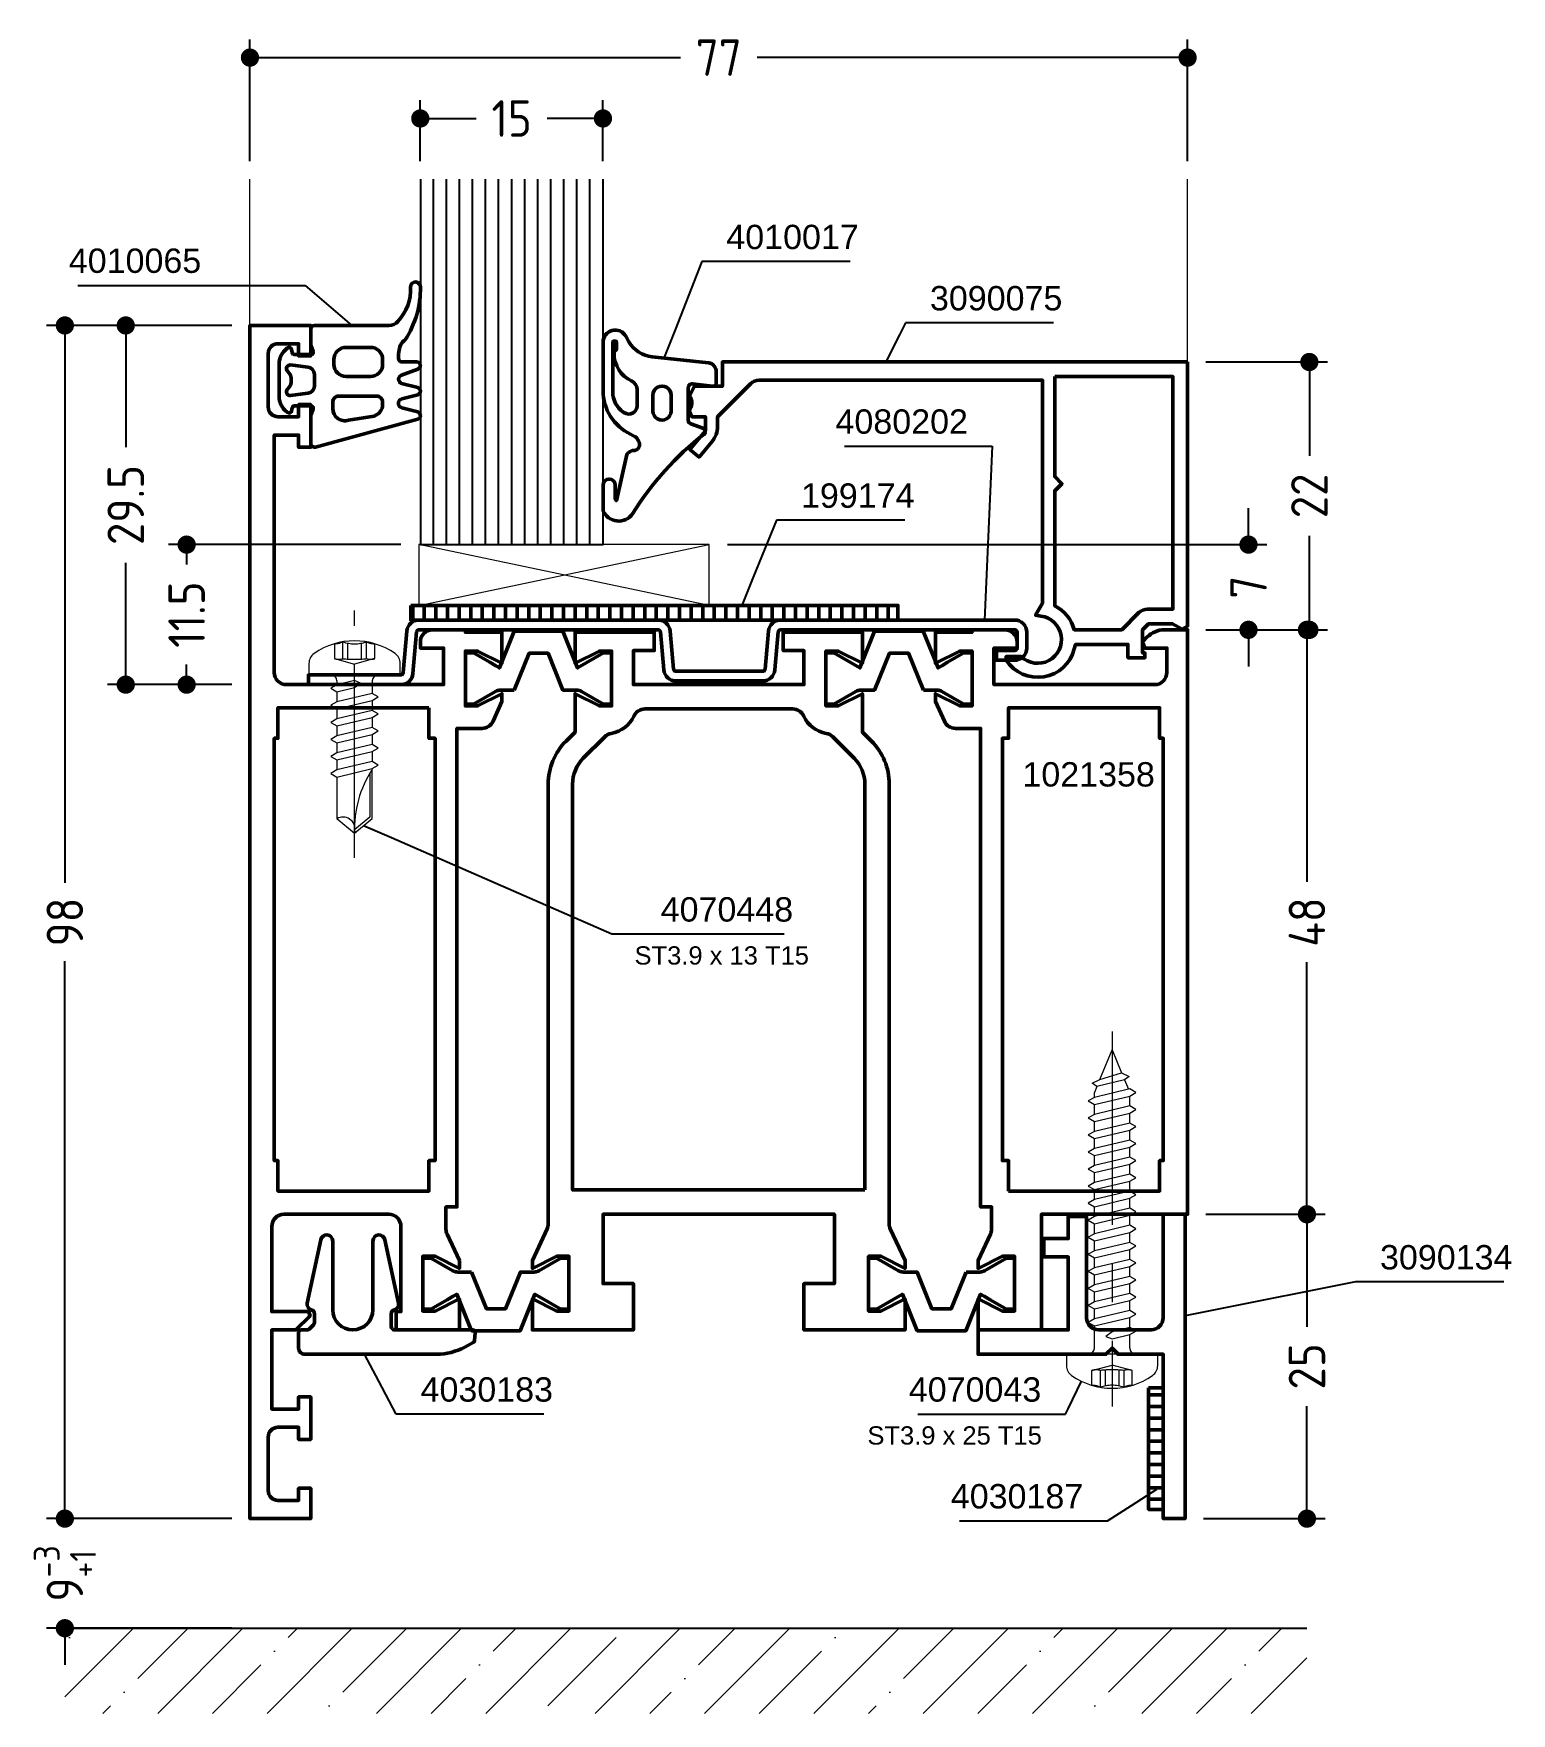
# Model space of a CAD drawing. Header units: millimetres. Extents: x 51 to 172, y 78 to 216.
import ezdxf
from ezdxf.enums import TextEntityAlignment as Align

# ---------------------------------------------------------------- set-up
doc = ezdxf.new("R2010")
doc.units = ezdxf.units.MM
doc.linetypes.add('CENTER', pattern=[50.8, 31.75, -6.35, 6.35, -6.35])
doc.linetypes.add('HIDDEN', pattern=[9.525, 6.35, -3.175])
for name, color, linetype, lineweight in [('AM_5', 3, 'Continuous', 25), ('AM_C', 50, 'Continuous', 50), ('AM_S', 80, 'Continuous', 50), ('Cent3', 70, 'CENTER', 18), ('CHide4', 10, 'HIDDEN', 13), ('Cont2', 2, 'Continuous', 25), ('Cont3', 70, 'Continuous', 18), ('Cont4', 10, 'Continuous', 13)]:
    doc.layers.add(name, color=color, linetype=linetype, lineweight=lineweight)
doc.styles.add('HBS_DIMTEXTSTYLE', font='isocp.shx')
doc.styles.add('SWISSL', font='swissl.ttf')
doc.dimstyles.new('Konstruktionsschnitt 1-1$0', dxfattribs={"dimscale": 0, "dimtxt": 3, "dimasz": 1.5, "dimexe": 1.5, "dimexo": 1.5, "dimgap": 1.5, "dimtad": 0, "dimdsep": 46, "dimtxsty": 'HBS_DIMTEXTSTYLE', "dimblk": 'PUNKT', "dimcen": 0, "dimclrd": 3, "dimclre": 3, "dimclrt": 2, "dimadec": 1, "dimazin": 2, "dimtfac": 0.7, "dimtofl": 0, "dimtmove": 0, "dimatfit": 3, "dimfxl": 0, "dimtolj": 1, "dimtzin": 0, "dimarcsym": 0})

# ---------------------------------------------------------------- blocks, each defined once
blk = doc.blocks.new('ws4070448')
at = {"layer": 'Cent3', "ltscale": 0.5}
blk.add_lwpolyline([(0, -15.02), (0, 5.29)], dxfattribs=at)
at = {"layer": 'CHide4', "ltscale": 0.3}
for p, q in [((-0.97, 1.33), (-0.97, 2.72)), ((-0.56, 1.33), (-0.56, 2.61)), ((0.56, 1.33), (0.56, 2.61)), ((0.97, 1.33), (0.97, 2.72))]:
    blk.add_line(p, q, dxfattribs=at)
for points in [[(-1.65, 2.56), (-1.65, 1.33)], [(1.65, 2.56), (1.65, 1.33)], [(-1.65, 1.33), (0, 0.89)], [(1.65, 1.33), (0, 0.89)]]:
    blk.add_lwpolyline(points, dxfattribs=at)
for centre, radius, start, end in [((-1.59, 3.84), 1.28, 267.2848, 298.8872), ((0, 5.49), 2.94, 250.6988, 289.3012), ((1.59, 3.84), 1.28, 241.1128, 272.7152), ((-1.31, 2.49), 1.21, 253.6643, 286.3357), ((0, 11.41), 10.13, 264.4948, 275.5052), ((1.31, 2.49), 1.21, 253.6643, 286.3357)]:
    blk.add_arc(centre, radius, start, end, dxfattribs=at)
at = {"layer": 'Cont4'}
blk.add_lwpolyline([(3.32, 1.75, 0.314856), (-3.32, 1.75, 0.244912), (-3.75, 0.93), (-3.75, 0), (3.75, 0), (3.75, 0.93, 0.244912), (3.32, 1.75, 0.138291)], format="xyb", dxfattribs=at)
for points in [[(-1.95, -1.1), (-1.45, -1.39), (0, -1.04), (0.5, -0.67), (0, -0.47), (-1.45, -0.81)], [(-1.95, -2.5), (-1.45, -2.79), (1.45, -2.1), (1.95, -1.81), (1.45, -1.52), (-1.45, -2.21)], [(-1.95, -3.9), (-1.45, -4.19), (1.45, -3.5), (1.95, -3.21), (1.45, -2.92), (-1.45, -3.61)], [(-1.95, -5.3), (-1.45, -5.59), (1.45, -4.9), (1.95, -4.61), (1.45, -4.32), (-1.45, -5.01)], [(-1.95, -6.7), (-1.45, -6.99), (1.45, -6.3), (1.95, -6.01), (1.45, -5.72), (-1.45, -6.41)], [(-1.45, -8.39), (1.45, -7.7), (1.95, -7.41), (1.45, -7.12), (-1.45, -7.81), (-1.95, -8.1)]]:
    blk.add_lwpolyline(points, close=True, dxfattribs=at)
for points in [[(-1.45, -0.5), (-1.45, -0.81)], [(1.45, -0.5), (1.45, -1.52)], [(-1.45, -1.39), (-1.45, -2.21)], [(-1.45, -1.39), (-1.45, -2.21)], [(1.45, -2.1), (1.45, -2.92)], [(-1.45, -2.79), (-1.45, -3.61)], [(1.45, -3.5), (1.45, -4.32)], [(-1.45, -4.19), (-1.45, -5.01)], [(1.45, -4.9), (1.45, -5.72)], [(-1.45, -5.59), (-1.45, -6.41)], [(1.45, -6.3), (1.45, -7.12)], [(-1.45, -6.99), (-1.45, -7.81)], [(-1.45, -8.38), (-1.45, -11.81), (0, -13), (1.45, -11.79), (1.45, -7.7)], [(1.24, -8.17), (1.24, -11.7), (0.03, -12.71)]]:
    blk.add_lwpolyline(points, dxfattribs=at)
for centre, radius, start, end in [((-1.95, -0.5), 0.5, 0, 90), ((1.95, -0.5), 0.5, 90, 180), ((8.74, -12.6), 8.74, 146.5114, 182.6031), ((-0.95, -12.64), 0.965, 350.682, 121.1143)]:
    blk.add_arc(centre, radius, start, end, dxfattribs=at)
blk = doc.blocks.new('PUNKT')
at = {"color": 0, "linetype": 'Continuous'}
blk.add_line((-0.5, 0), (-1, 0), dxfattribs=at)
at = {"color": 0, "linetype": 'Continuous', "const_width": 0.5}
blk.add_lwpolyline([(-0.25, 0, 1), (0.25, 0, 1)], format="xyb", close=True, dxfattribs=at)
blk = doc.blocks.new('*D5')
at = {"layer": 'AM_5', "color": 3, "lineweight": -2, "transparency": 16777216}
for p, q in [((67.05, 191.66), (51.85, 191.66)), ((53.35, 190.16), (53.35, 145.88)), ((53.35, 95.16), (53.35, 139.45)), ((67.05, 93.66), (51.85, 93.66))]:
    blk.add_line(p, q, dxfattribs=at)
at = {"layer": 'AM_5', "color": 3, "lineweight": -2, "transparency": 16777216, "xscale": 1.5, "yscale": 1.5, "zscale": 1.5}
for p, rotation in [((53.35, 191.66), 90), ((53.35, 93.66), 270)]:
    blk.add_blockref('PUNKT', p, dxfattribs=dict(at, rotation=rotation))
at = {"layer": 'AM_5', "color": 2, "transparency": 16777216, "insert": (53.35, 142.66), "char_height": 3, "attachment_point": 5, "rotation": 90, "style": 'HBS_DIMTEXTSTYLE'}
blk.add_mtext('\\A1;98', dxfattribs=at)
blk = doc.blocks.new('*D6')
at = {"layer": 'AM_5', "color": 3, "lineweight": -2, "transparency": 16777216}
for p, q in [((147.05, 166.66), (156.85, 166.66)), ((155.35, 165.16), (155.35, 145.96)), ((155.35, 120.16), (155.35, 139.36)), ((147.05, 118.66), (156.85, 118.66))]:
    blk.add_line(p, q, dxfattribs=at)
at = {"layer": 'AM_5', "color": 3, "lineweight": -2, "transparency": 16777216, "xscale": 1.5, "yscale": 1.5, "zscale": 1.5}
for p, rotation in [((155.35, 166.66), 90), ((155.35, 118.66), 270)]:
    blk.add_blockref('PUNKT', p, dxfattribs=dict(at, rotation=rotation))
at = {"layer": 'AM_5', "color": 2, "transparency": 16777216, "insert": (155.35, 142.66), "char_height": 3, "attachment_point": 5, "rotation": 90, "style": 'HBS_DIMTEXTSTYLE'}
blk.add_mtext('\\A1;48', dxfattribs=at)
blk = doc.blocks.new('*D7')
at = {"layer": 'AM_5', "color": 3, "lineweight": -2, "transparency": 16777216}
for p, q in [((150.55, 175.16), (150.55, 176.66)), ((107.76, 173.66), (152.05, 173.66)), ((147.05, 166.66), (152.05, 166.66)), ((150.55, 165.16), (150.55, 163.66))]:
    blk.add_line(p, q, dxfattribs=at)
at = {"layer": 'AM_5', "color": 3, "lineweight": -2, "transparency": 16777216, "xscale": 1.5, "yscale": 1.5, "zscale": 1.5}
for p, rotation in [((150.55, 173.66), 270), ((150.55, 166.66), 90)]:
    blk.add_blockref('PUNKT', p, dxfattribs=dict(at, rotation=rotation))
at = {"layer": 'AM_5', "color": 2, "transparency": 16777216, "insert": (150.55, 170.16), "char_height": 3, "attachment_point": 5, "rotation": 90, "style": 'HBS_DIMTEXTSTYLE'}
blk.add_mtext('\\A1;7', dxfattribs=at)
blk = doc.blocks.new('*D8')
at = {"layer": 'AM_5', "color": 3, "lineweight": -2, "transparency": 16777216}
for p, q in [((147.05, 188.66), (157.05, 188.66)), ((155.55, 187.16), (155.55, 180.94)), ((155.55, 168.16), (155.55, 174.38)), ((147.05, 166.66), (157.05, 166.66))]:
    blk.add_line(p, q, dxfattribs=at)
at = {"layer": 'AM_5', "color": 3, "lineweight": -2, "transparency": 16777216, "xscale": 1.5, "yscale": 1.5, "zscale": 1.5}
for p, rotation in [((155.55, 188.66), 90), ((155.55, 166.66), 270)]:
    blk.add_blockref('PUNKT', p, dxfattribs=dict(at, rotation=rotation))
at = {"layer": 'AM_5', "color": 2, "transparency": 16777216, "insert": (155.55, 177.66), "char_height": 3, "attachment_point": 5, "rotation": 90, "style": 'HBS_DIMTEXTSTYLE'}
blk.add_mtext('\\A1;22', dxfattribs=at)
blk = doc.blocks.new('*D9')
at = {"layer": 'AM_5', "color": 3, "lineweight": -2, "transparency": 16777216}
for p, q in [((80.93, 173.66), (61.85, 173.66)), ((63.35, 172.16), (63.35, 172.03)), ((63.35, 163.66), (63.35, 163.8)), ((67.05, 162.16), (61.85, 162.16))]:
    blk.add_line(p, q, dxfattribs=at)
at = {"layer": 'AM_5', "color": 3, "lineweight": -2, "transparency": 16777216, "xscale": 1.5, "yscale": 1.5, "zscale": 1.5}
for p, rotation in [((63.35, 173.66), 90), ((63.35, 162.16), 270)]:
    blk.add_blockref('PUNKT', p, dxfattribs=dict(at, rotation=rotation))
at = {"layer": 'AM_5', "color": 2, "transparency": 16777216, "insert": (63.35, 167.91), "char_height": 3, "attachment_point": 5, "rotation": 90, "style": 'HBS_DIMTEXTSTYLE'}
blk.add_mtext('\\A1;11.5', dxfattribs=at)
blk = doc.blocks.new('*D10')
at = {"layer": 'AM_5', "color": 3, "lineweight": -2, "transparency": 16777216}
for p, q in [((67.05, 191.66), (56.85, 191.66)), ((58.35, 190.16), (58.35, 181.67)), ((58.35, 163.66), (58.35, 172.16)), ((67.05, 162.16), (56.85, 162.16))]:
    blk.add_line(p, q, dxfattribs=at)
at = {"layer": 'AM_5', "color": 3, "lineweight": -2, "transparency": 16777216, "xscale": 1.5, "yscale": 1.5, "zscale": 1.5}
for p, rotation in [((58.35, 191.66), 90), ((58.35, 162.16), 270)]:
    blk.add_blockref('PUNKT', p, dxfattribs=dict(at, rotation=rotation))
at = {"layer": 'AM_5', "color": 2, "transparency": 16777216, "insert": (58.35, 176.91), "char_height": 3, "attachment_point": 5, "rotation": 90, "style": 'HBS_DIMTEXTSTYLE'}
blk.add_mtext('\\A1;29.5', dxfattribs=at)
blk = doc.blocks.new('*D11')
at = {"layer": 'AM_5', "color": 3, "lineweight": -2, "transparency": 16777216}
for p, q in [((82.54, 205.16), (82.54, 210.16)), ((97.54, 205.16), (97.54, 210.16)), ((84.04, 208.66), (87.13, 208.66)), ((96.04, 208.66), (92.96, 208.66))]:
    blk.add_line(p, q, dxfattribs=at)
at = {"layer": 'AM_5', "color": 3, "lineweight": -2, "transparency": 16777216, "xscale": 1.5, "yscale": 1.5, "zscale": 1.5, "rotation": 180}
blk.add_blockref('PUNKT', (82.54, 208.66), dxfattribs=at)
at = {"layer": 'AM_5', "color": 3, "lineweight": -2, "transparency": 16777216, "xscale": 1.5, "yscale": 1.5, "zscale": 1.5}
blk.add_blockref('PUNKT', (97.54, 208.66), dxfattribs=at)
at = {"layer": 'AM_5', "color": 2, "transparency": 16777216, "insert": (90.04, 208.66), "char_height": 3, "attachment_point": 5, "style": 'HBS_DIMTEXTSTYLE'}
blk.add_mtext('\\A1;15', dxfattribs=at)
blk = doc.blocks.new('*D12')
at = {"layer": 'AM_5', "color": 3, "lineweight": -2, "transparency": 16777216}
for p, q in [((68.55, 205.16), (68.55, 215.16)), ((145.55, 205.16), (145.55, 215.16)), ((70.05, 213.66), (103.9, 213.66)), ((144.05, 213.66), (110.2, 213.66))]:
    blk.add_line(p, q, dxfattribs=at)
at = {"layer": 'AM_5', "color": 3, "lineweight": -2, "transparency": 16777216, "xscale": 1.5, "yscale": 1.5, "zscale": 1.5, "rotation": 180}
blk.add_blockref('PUNKT', (68.55, 213.66), dxfattribs=at)
at = {"layer": 'AM_5', "color": 3, "lineweight": -2, "transparency": 16777216, "xscale": 1.5, "yscale": 1.5, "zscale": 1.5}
blk.add_blockref('PUNKT', (145.55, 213.66), dxfattribs=at)
at = {"layer": 'AM_5', "color": 2, "transparency": 16777216, "insert": (107.05, 213.66), "char_height": 3, "attachment_point": 5, "style": 'HBS_DIMTEXTSTYLE'}
blk.add_mtext('\\A1;77', dxfattribs=at)
blk = doc.blocks.new('*S28')
at = {"layer": 'AM_5', "color": 3}
for p, q in [((122.39, 191.87), (121.9, 190.89)), ((134.53, 191.87), (122.39, 191.87))]:
    blk.add_line(p, q, dxfattribs=at)
at = {"layer": 'AM_5', "color": 3, "linetype": 'Continuous'}
blk.add_line((121.9, 190.89), (120.77, 188.66), dxfattribs=at)
at = {"layer": 'AM_5', "color": 2, "insert": (124.39, 192.87), "char_height": 2, "attachment_point": 7, "style": 'SWISSL'}
blk.add_mtext('3090075', dxfattribs=at)
blk = doc.blocks.new('*S29')
at = {"layer": 'AM_5', "color": 3}
for p, q in [((105.67, 196.9), (103.47, 191.31)), ((117.83, 196.9), (105.67, 196.9))]:
    blk.add_line(p, q, dxfattribs=at)
at = {"layer": 'AM_5', "color": 3, "linetype": 'Continuous'}
blk.add_line((103.47, 191.31), (102.55, 188.98), dxfattribs=at)
at = {"layer": 'AM_5', "color": 2, "insert": (107.67, 197.9), "char_height": 2, "attachment_point": 7, "style": 'SWISSL'}
blk.add_mtext('4010017', dxfattribs=at)
blk = doc.blocks.new('*S30')
at = {"layer": 'AM_5', "color": 3}
for p, q in [((54.42, 194.95), (68.55, 194.95)), ((68.55, 194.95), (73.09, 194.95)), ((73.09, 194.95), (75.01, 193.3))]:
    blk.add_line(p, q, dxfattribs=at)
at = {"layer": 'AM_5', "color": 3, "linetype": 'Continuous'}
blk.add_line((75.01, 193.3), (76.91, 191.66), dxfattribs=at)
at = {"layer": 'AM_5', "color": 2, "insert": (64.55, 195.95), "char_height": 2, "attachment_point": 9, "style": 'SWISSL'}
blk.add_mtext('4010065', dxfattribs=at)
blk = doc.blocks.new('*S31')
at = {"layer": 'AM_5', "color": 3}
for p, q in [((117.37, 181.74), (129.51, 181.74)), ((129.51, 181.74), (128.99, 169.96))]:
    blk.add_line(p, q, dxfattribs=at)
at = {"layer": 'AM_5', "color": 3, "linetype": 'Continuous'}
blk.add_line((128.99, 169.96), (128.88, 167.46), dxfattribs=at)
at = {"layer": 'AM_5', "color": 2, "insert": (127.51, 182.74), "char_height": 2, "attachment_point": 9, "style": 'SWISSL'}
blk.add_mtext('4080202', dxfattribs=at)
blk = doc.blocks.new('ws4070043')
at = {"layer": 'Cent3', "ltscale": 0.5}
blk.add_line((0, -26.5), (0, 4.3), dxfattribs=at)
at = {"layer": 'CHide4', "ltscale": 0.3}
for p, q in [((-0.97, 1.33), (-0.97, 2.72)), ((-0.56, 1.33), (-0.56, 2.61)), ((0.56, 1.33), (0.56, 2.61)), ((0.97, 1.33), (0.97, 2.72))]:
    blk.add_line(p, q, dxfattribs=at)
for points in [[(-1.65, 2.56), (-1.65, 1.33)], [(1.65, 2.56), (1.65, 1.33)], [(-1.65, 1.33), (0, 0.89)], [(1.65, 1.33), (0, 0.89)]]:
    blk.add_lwpolyline(points, dxfattribs=at)
for centre, radius, start, end in [((-1.59, 3.84), 1.28, 267.2848, 298.8872), ((0, 5.49), 2.94, 250.6988, 289.3012), ((1.59, 3.84), 1.28, 241.1128, 272.7152), ((-1.31, 2.49), 1.21, 253.6643, 286.3357), ((0, 11.41), 10.13, 264.4948, 275.5052), ((1.31, 2.49), 1.21, 253.6643, 286.3357)]:
    blk.add_arc(centre, radius, start, end, dxfattribs=at)
at = {"layer": 'Cont4'}
blk.add_lwpolyline([(3.32, 1.75, 0.314856), (-3.32, 1.75, 0.244912), (-3.75, 0.93), (-3.75, 0), (3.75, 0), (3.75, 0.93, 0.244912), (3.32, 1.75, 0.138291)], format="xyb", dxfattribs=at)
for points in [[(-1.95, -1.9), (-1.45, -2.19), (0, -1.84), (0.5, -1.47), (0, -1.27), (-1.45, -1.61)], [(-1.95, -3.3), (-1.45, -3.59), (1.45, -2.9), (1.95, -2.61), (1.45, -2.32), (-1.45, -3.01)], [(-1.95, -4.7), (-1.45, -4.99), (1.45, -4.3), (1.95, -4.01), (1.45, -3.72), (-1.45, -4.41)], [(-1.95, -6.1), (-1.45, -6.39), (1.45, -5.7), (1.95, -5.41), (1.45, -5.12), (-1.45, -5.81)], [(-1.95, -7.5), (-1.45, -7.79), (1.45, -7.1), (1.95, -6.81), (1.45, -6.52), (-1.45, -7.21)], [(-1.95, -8.9), (-1.45, -9.19), (1.45, -8.5), (1.95, -8.21), (1.45, -7.92), (-1.45, -8.61)], [(-1.95, -10.3), (-1.45, -10.59), (1.45, -9.9), (1.95, -9.61), (1.45, -9.32), (-1.45, -10.01)], [(-1.95, -11.7), (-1.45, -11.99), (1.45, -11.3), (1.95, -11.01), (1.45, -10.72), (-1.45, -11.41)], [(-1.95, -13.1), (-1.45, -13.39), (1.45, -12.7), (1.95, -12.41), (1.45, -12.12), (-1.45, -12.81)], [(-1.95, -14.5), (-1.45, -14.79), (1.45, -14.1), (1.95, -13.81), (1.45, -13.52), (-1.45, -14.21)], [(-1.95, -15.9), (-1.45, -16.19), (1.45, -15.5), (1.95, -15.21), (1.45, -14.92), (-1.45, -15.61)], [(-1.95, -17.3), (-1.45, -17.59), (1.45, -16.9), (1.95, -16.61), (1.45, -16.32), (-1.45, -17.01)], [(-1.95, -18.7), (-1.45, -18.99), (1.45, -18.3), (1.95, -18.01), (1.45, -17.72), (-1.45, -18.41)], [(-1.45, -20.39), (1.45, -19.7), (1.95, -19.41), (1.45, -19.12), (-1.45, -19.81), (-1.95, -20.1)], [(-1.45, -21.21), (-1.95, -21.5), (-1.45, -21.79), (1.45, -21.1), (1.95, -20.81), (1.45, -20.52)], [(1.24, -22), (1.63, -22.27), (1.01, -22.57), (-0.78, -23.11), (-1.41, -22.8), (-1.02, -22.54)]]:
    blk.add_lwpolyline(points, close=True, dxfattribs=at)
for points in [[(-1.45, -0.5), (-1.45, -1.61)], [(1.45, -0.5), (1.45, -2.32)], [(-1.45, -2.19), (-1.45, -3.01)], [(-1.45, -3.59), (-1.45, -4.41)], [(1.45, -2.9), (1.45, -3.72)], [(-1.45, -4.99), (-1.45, -5.81)], [(1.45, -4.3), (1.45, -5.12)], [(-1.45, -6.39), (-1.45, -7.21)], [(1.45, -5.7), (1.45, -6.52)], [(-1.45, -7.79), (-1.45, -8.61)], [(1.45, -7.1), (1.45, -7.92)], [(-1.45, -9.19), (-1.45, -10.01)], [(1.45, -8.5), (1.45, -9.32)], [(-1.45, -10.59), (-1.45, -11.41)], [(1.45, -9.9), (1.45, -10.72)], [(-1.45, -11.99), (-1.45, -12.81)], [(1.45, -11.3), (1.45, -12.12)], [(-1.45, -13.39), (-1.45, -14.21)], [(1.45, -12.7), (1.45, -13.52)], [(-1.45, -14.79), (-1.45, -15.61)], [(1.45, -14.1), (1.45, -14.92)], [(-1.45, -16.19), (-1.45, -17.01)], [(1.45, -15.5), (1.45, -16.32)], [(-1.45, -17.59), (-1.45, -18.41)], [(1.45, -16.9), (1.45, -17.72)], [(-1.45, -18.99), (-1.45, -19.81)], [(1.45, -18.3), (1.45, -19.12)], [(-1.45, -20.39), (-1.45, -21.21)], [(1.45, -19.7), (1.45, -20.52)], [(-1.02, -22.54), (-1.34, -21.76)], [(1.24, -22), (1.45, -21.5)], [(1.45, -21.1), (1.45, -21.5)], [(1.01, -22.57), (0, -25), (-0.78, -23.11)]]:
    blk.add_lwpolyline(points, dxfattribs=at)
for centre, start, end in [((-1.95, -0.5), 0, 90), ((1.95, -0.5), 90, 180)]:
    blk.add_arc(centre, 0.5, start, end, dxfattribs=at)
blk = doc.blocks.new('*D15')
at = {"layer": 'AM_5', "color": 3, "lineweight": -2, "transparency": 16777216}
for p, q in [((147.05, 118.66), (156.85, 118.66)), ((155.35, 117.16), (155.35, 109.41)), ((155.35, 95.16), (155.35, 102.91)), ((146.85, 93.66), (156.85, 93.66))]:
    blk.add_line(p, q, dxfattribs=at)
at = {"layer": 'AM_5', "color": 3, "lineweight": -2, "transparency": 16777216, "xscale": 1.5, "yscale": 1.5, "zscale": 1.5}
for p, rotation in [((155.35, 118.66), 90), ((155.35, 93.66), 270)]:
    blk.add_blockref('PUNKT', p, dxfattribs=dict(at, rotation=rotation))
at = {"layer": 'AM_5', "color": 2, "transparency": 16777216, "insert": (155.35, 106.16), "char_height": 3, "attachment_point": 5, "rotation": 90, "style": 'HBS_DIMTEXTSTYLE'}
blk.add_mtext('\\A1;25', dxfattribs=at)
blk = doc.blocks.new('*D16')
at = {"layer": 'AM_5', "color": 3, "lineweight": -2, "transparency": 16777216}
for p, q in [((53.35, 95.16), (53.35, 96.66)), ((67.05, 93.66), (51.85, 93.66)), ((67.05, 84.66), (51.85, 84.66)), ((53.35, 83.16), (53.35, 81.66))]:
    blk.add_line(p, q, dxfattribs=at)
at = {"layer": 'AM_5', "color": 3, "lineweight": -2, "transparency": 16777216, "xscale": 1.5, "yscale": 1.5, "zscale": 1.5}
for p, rotation in [((53.35, 93.66), 270), ((53.35, 84.66), 90)]:
    blk.add_blockref('PUNKT', p, dxfattribs=dict(at, rotation=rotation))
at = {"layer": 'AM_5', "color": 2, "transparency": 16777216, "insert": (53.35, 89.16), "char_height": 3, "attachment_point": 5, "rotation": 90, "style": 'HBS_DIMTEXTSTYLE'}
blk.add_mtext('\\A1;9{}{\\H0.71x;\\C2;\\S-3^ +1;}', dxfattribs=at)
blk = doc.blocks.new('*S32')
at = {"layer": 'AM_5', "color": 3, "linetype": 'Continuous'}
blk.add_line((80.16, 149.57), (77.87, 150.57), dxfattribs=at)
at = {"layer": 'AM_5', "color": 3}
for p, q in [((98.28, 141.67), (80.16, 149.57)), ((112.43, 141.67), (98.28, 141.67))]:
    blk.add_line(p, q, dxfattribs=at)
at = {"layer": 'AM_5', "color": 2, "insert": (102.28, 142.67), "char_height": 2, "attachment_point": 7, "style": 'SWISSL'}
blk.add_mtext('4070448', dxfattribs=at)
blk = doc.blocks.new('ZAHL links')
at = {"layer": 'AM_5', "color": 2, "style": 'SWISSL'}
blk.add_attdef('XXX', (1.85, -2.5), '', height=1.5, dxfattribs=at)
blk = doc.blocks.new('*S33')
at = {"layer": 'AM_5', "color": 3, "linetype": 'Continuous'}
blk.add_line((135.74, 102.69), (136.83, 104.94), dxfattribs=at)
at = {"layer": 'AM_5', "color": 3}
for p, q in [((123.4, 102.24), (135.53, 102.24)), ((135.53, 102.24), (135.74, 102.69))]:
    blk.add_line(p, q, dxfattribs=at)
at = {"layer": 'AM_5', "color": 2, "insert": (133.53, 103.24), "char_height": 2, "attachment_point": 9, "style": 'SWISSL'}
blk.add_mtext('4070043', dxfattribs=at)
blk = doc.blocks.new('ZAHL rechts')
at = {"layer": 'AM_5', "color": 2, "style": 'SWISSL'}
blk.add_attdef('XXX', text='', height=1.5, dxfattribs=at).set_placement((-1.95, -2.5), align=Align.RIGHT)
blk = doc.blocks.new('*S34')
at = {"layer": 'AM_5', "color": 3, "linetype": 'Continuous'}
blk.add_line((140.93, 94.73), (143.03, 96.09), dxfattribs=at)
at = {"layer": 'AM_5', "color": 3}
for p, q in [((138.98, 93.47), (140.93, 94.73)), ((126.83, 93.47), (138.98, 93.47))]:
    blk.add_line(p, q, dxfattribs=at)
at = {"layer": 'AM_5', "color": 2, "insert": (136.98, 94.47), "char_height": 2, "attachment_point": 9, "style": 'SWISSL'}
blk.add_mtext('4030187', dxfattribs=at)
blk = doc.blocks.new('*S35')
at = {"layer": 'AM_5', "color": 3, "linetype": 'Continuous'}
blk.add_line((79.12, 104.96), (77.95, 107.16), dxfattribs=at)
at = {"layer": 'AM_5', "color": 3}
for p, q in [((80.56, 102.24), (79.12, 104.96)), ((92.69, 102.24), (80.56, 102.24))]:
    blk.add_line(p, q, dxfattribs=at)
at = {"layer": 'AM_5', "color": 2, "insert": (82.56, 103.24), "char_height": 2, "attachment_point": 7, "style": 'SWISSL'}
blk.add_mtext('4030183', dxfattribs=at)
blk = doc.blocks.new('*S36')
at = {"layer": 'AM_5', "color": 3}
for p, q in [((159.35, 113.1), (147.8, 110.81)), ((171.51, 113.1), (159.35, 113.1))]:
    blk.add_line(p, q, dxfattribs=at)
at = {"layer": 'AM_5', "color": 3, "linetype": 'Continuous'}
blk.add_line((147.8, 110.81), (145.35, 110.32), dxfattribs=at)
at = {"layer": 'AM_5', "color": 2, "insert": (161.35, 114.1), "char_height": 2, "attachment_point": 7, "style": 'SWISSL'}
blk.add_mtext('3090134', dxfattribs=at)
blk = doc.blocks.new('*U18', base_point=(82.54, 173.66))
for p, q in [((83.62, 173.66), (83.62, 203.66)), ((84.69, 173.66), (84.69, 203.66)), ((85.76, 173.66), (85.76, 203.66)), ((86.83, 173.66), (86.83, 203.66)), ((87.9, 173.66), (87.9, 203.66)), ((88.97, 173.66), (88.97, 203.66)), ((90.04, 173.66), (90.04, 203.66)), ((91.12, 173.66), (91.12, 203.66)), ((92.19, 173.66), (92.19, 203.66)), ((93.26, 173.66), (93.26, 203.66)), ((94.33, 173.66), (94.33, 203.66)), ((95.4, 173.66), (95.4, 203.66)), ((96.47, 173.66), (96.47, 203.66))]:
    blk.add_line(p, q)
blk.add_lwpolyline([(82.54, 203.66), (82.54, 173.66), (97.54, 173.66), (97.54, 203.66)])
blk = doc.blocks.new('*S37')
at = {"layer": 'AM_5', "color": 3}
for p, q in [((111.8, 175.66), (109.87, 170.98)), ((122.32, 175.66), (111.8, 175.66))]:
    blk.add_line(p, q, dxfattribs=at)
at = {"layer": 'AM_5', "color": 3, "linetype": 'Continuous'}
blk.add_line((109.87, 170.98), (108.93, 168.66), dxfattribs=at)
at = {"layer": 'AM_5', "color": 2, "insert": (113.8, 176.66), "char_height": 2, "attachment_point": 7, "style": 'SWISSL'}
blk.add_mtext('199174', dxfattribs=at)
blk = doc.blocks.new('WI1021358')
for points in [[(-59.8, 2.2), (-59.8, 1.55), (-61.8, 2.55), (-62.8, 2.55), (-62.8, -1.95), (-61.8, -1.95), (-59.8, -0.95), (-59.8, -3.5), (-65, -3.5), (-65, -2), (-64.6, -2), (-64.6, 5, 0.414214), (-65.6, 6), (-74.2, 6, 0.414214), (-75.2, 5), (-75.2, -2), (-72.2, -2), (-72.06, -2.34), (-73.22, -3.5), (-75.2, -3.5), (-75.2, -10), (-73, -10), (-73, -9), (-72, -9), (-72, -12.5), (-73, -12.5), (-73, -11.5), (-74.7, -11.5, 0.414214), (-75.5, -12.3), (-75.5, -16.7, 0.414214), (-74.7, -17.5), (-73, -17.5), (-73, -16.5), (-72, -16.5), (-72, -19), (-77, -19), (-77, 79), (-72, 79), (-72, 76.5), (-73, 76.5), (-73, 77.5), (-74.7, 77.5, 0.414214), (-75.5, 76.7), (-75.5, 72.3, 0.414214), (-74.7, 71.5), (-73, 71.5), (-73, 72.5), (-72, 72.5), (-72, 69), (-73, 69), (-73, 70), (-75, 70), (-75, 50.5, 0.414214), (-74, 49.5), (-61.1, 49.5), (-61.1, 52.5), (-63, 52.5), (-63, 53, -0.414214), (-62, 54), (-59.3, 54), (-59.3, 53.8), (-56.3, 53.8), (-56.3, 51.25), (-58.3, 52.25), (-59.3, 52.25), (-59.3, 47.75), (-58.3, 47.75), (-56.3, 48.75), (-56.3, 48.1), (-57.03, 46.49, -0.294108), (-57.94, 45.9), (-60, 45.9), (-60, 6.6), (-60.9, 6.6), (-60.9, 4.78, 0.109518), (-60.81, 4.36), (-59.8, 2.2)], [(-55.31, 49.05), (-56.43, 49.05, 0.131652), (-56.83, 48.94), (-58.64, 47.9), (-59.3, 47.9), (-59.3, 52.1), (-58.64, 52.1), (-57.3, 51.33), (-56.81, 51.05), (-56.51, 50.87), (-55.3, 53.88), (-51.3, 53.88), (-50.09, 50.87), (-47.96, 52.1), (-47.3, 52.1), (-47.3, 47.9), (-47.96, 47.9), (-49.77, 48.94, 0.131652), (-50.17, 49.05), (-51.29, 49.05), (-52.51, 52.08), (-54.08, 52.08)], [(-21.69, 49.05), (-20.57, 49.05, -0.131652), (-20.17, 48.94), (-18.36, 47.9), (-17.7, 47.9), (-17.7, 52.1), (-18.36, 52.1), (-19.7, 51.33), (-20.19, 51.05), (-20.49, 50.87), (-21.7, 53.88), (-25.7, 53.88), (-26.91, 50.87), (-29.04, 52.1), (-29.7, 52.1), (-29.7, 47.9), (-29.04, 47.9), (-27.23, 48.94, -0.131652), (-26.83, 49.05), (-25.71, 49.05), (-24.49, 52.08), (-22.91, 52.08)], [(-17.7, 54), (-15, 54, -0.414214), (-14, 53), (-14, 52.5), (-15.9, 52.5), (-15.9, 49.5), (-2.7, 49.5, 0.414214), (-1.7, 50.5), (-1.7, 52.5), (-3.5, 52.5), (-3.71, 53.01), (-3.31, 53.41, -0.198912), (-1.9, 54), (0, 54), (0, 6), (-12, 6), (-12, -3.5), (-17.2, -3.5), (-17.2, -0.95), (-15.2, -1.95), (-14.2, -1.95), (-14.2, 2.55), (-15.2, 2.55), (-17.2, 1.55), (-17.2, 2.2), (-16.19, 4.36, 0.109518), (-16.1, 4.78), (-16.1, 6.6), (-17, 6.6), (-17, 45.9), (-19.06, 45.9, -0.294108), (-19.97, 46.49), (-20.7, 48.1), (-20.7, 48.75), (-18.7, 47.75), (-17.7, 47.75), (-17.7, 52.25), (-18.7, 52.25), (-20.7, 51.25), (-20.7, 53.8), (-17.7, 53.8), (-17.7, 54)], [(-24.5, 41.33, 0.198912), (-25.96, 44.86), (-26.7, 45.6), (-26.7, 48.75), (-28.7, 47.75), (-29.7, 47.75), (-29.7, 52.25), (-28.7, 52.25), (-26.7, 51.25), (-26.7, 53.8), (-33.2, 53.8), (-33.2, 52.3), (-31.5, 52.3), (-31.5, 49.5), (-45.5, 49.5), (-45.5, 52.3), (-43.8, 52.3), (-43.8, 53.8), (-50.3, 53.8), (-50.3, 51.25), (-48.3, 52.25), (-47.3, 52.25), (-47.3, 47.75), (-48.3, 47.75), (-50.3, 48.75), (-50.3, 45.6), (-51.04, 44.86, 0.198912), (-52.5, 41.33), (-52.5, 5.21, -0.109518), (-52.59, 4.79), (-53.8, 2.2), (-53.8, 1.55), (-51.8, 2.55), (-50.8, 2.55), (-50.8, -1.95), (-51.8, -1.95), (-53.8, -0.95), (-53.8, -3.5), (-45.5, -3.5), (-45.5, 0.3), (-48, 0.3), (-48, 6), (-29, 6), (-29, 0.3), (-31.5, 0.3), (-31.5, -3.5), (-23.2, -3.5), (-23.2, -0.95), (-25.2, -1.95), (-26.2, -1.95), (-26.2, 2.55), (-25.2, 2.55), (-23.2, 1.55), (-23.2, 2.2), (-24.41, 4.79, -0.109518), (-24.5, 5.21)], [(-26.5, 8), (-50.5, 8), (-50.5, 41.33, -0.198912), (-49.62, 43.45), (-47.86, 45.21, -0.154989), (-47.33, 45.49, 0.248244), (-45.47, 46.91, -0.293963), (-44.56, 47.5), (-32.43, 47.5, -0.293963), (-31.52, 46.91, 0.248244), (-29.67, 45.49, -0.154989), (-29.14, 45.21), (-27.38, 43.45, -0.198912), (-26.5, 41.33)], [(-58.81, 1.25), (-59.93, 1.25, -0.131652), (-60.33, 1.36), (-62.14, 2.4), (-62.8, 2.4), (-62.8, -1.8), (-62.14, -1.8), (-60.8, -1.03), (-60.31, -0.74), (-60.01, -0.57), (-58.8, -3.57), (-54.8, -3.57), (-53.59, -0.57), (-51.46, -1.8), (-50.8, -1.8), (-50.8, 2.4), (-51.46, 2.4), (-53.27, 1.36, -0.131652), (-53.67, 1.25), (-54.79, 1.25), (-56.01, -1.77), (-57.58, -1.77)], [(-18.19, 1.25), (-17.07, 1.25, 0.131652), (-16.67, 1.36), (-14.86, 2.4), (-14.2, 2.4), (-14.2, -1.8), (-14.86, -1.8), (-16.2, -1.03), (-16.69, -0.74), (-16.99, -0.57), (-18.2, -3.57), (-22.2, -3.57), (-23.41, -0.57), (-25.54, -1.8), (-26.2, -1.8), (-26.2, 2.4), (-25.54, 2.4), (-23.73, 1.36, 0.131652), (-23.33, 1.25), (-22.21, 1.25), (-20.99, -1.77), (-19.41, -1.77)]]:
    blk.add_lwpolyline(points, format="xyb", close=True)
for points in [[(-62.3, 47.6), (-74.7, 47.6), (-74.7, 45.1), (-75, 45.1), (-75, 10.4), (-74.7, 10.4), (-74.7, 7.9), (-62.3, 7.9), (-62.3, 10.4), (-61.8, 10.4), (-61.8, 45.1), (-62.3, 45.1), (-62.3, 47.6)], [(-14.7, 7.9), (-2.3, 7.9), (-2.3, 10.4), (-2, 10.4), (-2, 45.1), (-2.3, 45.1), (-2.3, 47.6), (-14.7, 47.6), (-14.7, 45.1), (-15.2, 45.1), (-15.2, 10.4), (-14.7, 10.4), (-14.7, 7.9)]]:
    blk.add_lwpolyline(points, close=True)
blk = doc.blocks.new('WI3090134')
blk.add_lwpolyline([(-2, 0), (-2, -8.5, -0.414214), (-3, -9.5), (-7.3, -9.5, -0.414214), (-8.3, -8.5), (-8.3, -0.2), (-9.8, -0.2), (-9.8, -2), (-11.8, -2), (-11.8, -3.5), (-9.8, -3.5), (-9.8, -9.5), (-17.2, -9.5), (-17.2, -11.5), (-6.7, -11.5), (-6.2, -11), (-5.7, -11.5), (-2, -11.5), (-2, -25), (-0.2, -25), (-0.2, 0), (-2, 0)], format="xyb", close=True)
blk = doc.blocks.new('WI3090075')
for points in [[(0, 22), (0, 0.3), (-0.45, 0.04), (-1.25, 0.5), (-3.2, 0.5), (-3.7, 0), (-3.7, -1.9), (-3.5, -1.9), (-3.5, -2.3), (-4.9, -2.3), (-4.9, -1.2), (-9.2, -1.2), (-9.3, -1.57, -0.652679), (-14.9, -2.49), (-14.9, -2.2), (-13.66, -2.2, 1.382111), (-12.04, 1.13), (-12.48, 1.19), (-11.9, 2.2), (-11.9, 20.5), (-35.19, 20.5, 0.198912), (-35.89, 20.21), (-38.6, 17.5), (-38.6, 16.71, -0.176327), (-39.07, 15.43), (-40.12, 14.18), (-40.88, 14.82), (-39.6, 16.35), (-39.6, 17.5), (-40.7, 17.5), (-40.93, 17.99, 0.339409), (-40.9, 19.21), (-40.5, 20), (-38.2, 20), (-38.2, 22), (0, 22)], [(-10.9, 20.8), (-10.9, 12.58), (-10.32, 12), (-10.9, 11.42), (-10.9, 1.97, -0.213458), (-9.31, 0), (-5.4, 0), (-3.99, 1.41, -0.198912), (-3.28, 1.7), (-1.2, 1.7), (-1.2, 20.8), (-10.9, 20.8)]]:
    blk.add_lwpolyline(points, format="xyb", close=True)
blk = doc.blocks.new('WI4010065')
for points in [[(0.3, 0, 0.414214), (0, -0.3), (0, -1.62), (0.19, -2.13, -0.520567), (0, -2.4), (-1.33, -2.4, -0.36397), (-1.53, -2.23), (-1.58, -1.97, 0.594937), (-1.91, -1.85), (-2.12, -2.05, 0.208), (-2.6, -3.15), (-2.6, -5.85, 0.208), (-2.12, -6.95), (-1.91, -7.15, 0.594937), (-1.58, -7.03), (-1.53, -6.77, -0.36397), (-1.33, -6.6), (0, -6.6, -0.520567), (0.19, -6.87), (0, -7.38), (0, -9.7, 0.505497), (0.39, -9.99), (8.79, -7.69, 0.751737), (8.78, -7.11), (7.47, -6.76, -0.767327), (7.47, -6.04), (8.78, -5.69, 0.767327), (8.78, -5.11), (7.46, -4.76, -0.767327), (7.46, -4.08), (8.78, -3.59, 0.876976), (8.7, -3), (7.5, -3, -0.414214), (7.2, -2.7), (7.2, -2.48, -0.051818), (7.23, -2.17, -0.225446), (7.75, -1.18, 0.150709), (9, 3.17, 1.016945), (8.2, 3.15, -0.195341), (7.16, 0.33, -0.211259), (6.42, 0)], [(4.9, -1.8, -0.414214), (5.9, -2.8), (5.9, -3.2, -0.414214), (4.9, -4.2), (2.9, -4.2, -0.414214), (1.9, -3.2), (1.9, -2.8, -0.414214), (2.9, -1.8)], [(0.3, -4.98), (0.3, -4.02, 0.378866), (-0.23, -3.43), (-1.66, -3.25, 0.717695), (-1.91, -3.76, -0.421053), (-1.91, -5.24, 0.717695), (-1.66, -5.75), (-0.23, -5.57, 0.378866)], [(5.4, -5.8, -0.414214), (5.9, -6.3), (5.9, -6.49, -0.328465), (5.2, -7.44), (3.1, -7.78, -0.505497), (1.8, -6.83), (1.8, -6.3, -0.414214), (2.3, -5.8)]]:
    blk.add_lwpolyline(points, format="xyb", close=True)
blk = doc.blocks.new('WI4030183')
blk.add_lwpolyline([(7.3, 2, -0.414214), (7.8, 1.5), (7.8, 0.2, -0.414214), (7.6, 0), (7.08, 0, 0.198912), (6.94, -0.06), (6.59, -0.41, 0.198912), (6.5, -0.62), (6.5, -1.33, 0.341999), (6.72, -1.62, -0.401322), (7.09, -2.2), (5.99, -7.4, -0.900845), (5, -7.3), (5, -1.65, 1), (1.7, -1.65), (1.7, -7.3, -0.900845), (0.71, -7.4), (-0.39, -2.2, -0.401322), (-0.03, -1.62, 0.341999), (0.2, -1.33), (0.2, -0.3, 0.445229), (-0.13, 0), (-6.51, 0, -0.445229), (-6.71, 0.22), (-6.64, 0.89, -0.249328), (-6.54, 1.05), (-5.85, 1.41, -0.120826), (-3.54, 2), (7.3, 2)], format="xyb", close=True)
blk = doc.blocks.new('WI4030187')
h = blk.add_hatch()
h.set_pattern_fill('LINE', color=256, scale=0.3, angle=90)
h.paths.add_polyline_path([(5, 0), (5, 1.2), (-5, 1.2), (-5, 0)])
blk.add_lwpolyline([(5, 1.2), (5, 0), (-5, 0), (-5, 1.2), (5, 1.2)], close=True)
blk = doc.blocks.new('WI4080202')
blk.add_lwpolyline([(-48.32, -0.18), (-48.61, -3.59, -0.388879), (-49.61, -4.5), (-57.2, -4.5), (-57.2, -3.7), (-49.61, -3.7, 0.388879), (-49.41, -3.52), (-49.11, -0.11, -0.388879), (-48.12, 0.8), (-28.48, 0.8, -0.388879), (-27.49, -0.11), (-27.22, -3.22, 0.388879), (-27.02, -3.4), (-19.88, -3.4, 0.388879), (-19.68, -3.22), (-19.41, -0.11, -0.388879), (-18.42, 0.8), (0.8, 0.8, -0.414214), (1.8, -0.2), (1.8, -1.5, -0.414214), (0.8, -2.5), (-0.7, -2.5), (-0.7, -1.7), (0.8, -1.7, 0.414214), (1, -1.5), (1, -0.2, 0.414214), (0.8, 0), (-18.42, 0, 0.388879), (-18.62, -0.18), (-18.89, -3.29, -0.388879), (-19.88, -4.2), (-27.02, -4.2, -0.388879), (-28.01, -3.29), (-28.28, -0.18, 0.388879), (-28.48, 0), (-48.12, 0, 0.388879), (-48.32, -0.18)], format="xyb", close=True)
blk = doc.blocks.new('WI4010017')
for points in [[(-3.46, 2.42, -0.240056), (-5.37, 3.66), (-5.63, 4.12, 0.767327), (-7.5, 3.62), (-7.5, -0.35, 0.286745), (-5.25, -3.94), (-4.85, -4.14, -0.149451), (-4.72, -4.26), (-4.57, -4.53, -0.57735), (-5, -5.28), (-5.12, -5.28), (-5.16, -5.31, 0.158399), (-5.55, -5.6), (-6.36, -9.28, -0.113567), (-6.42, -9.4, -0.190093), (-6.5, -9.19), (-6.5, -8.12, 1), (-7.5, -8.12), (-7.5, -10.18, 0.009709), (-7.5, -10.22, 0.587918), (-5.07, -10.47, -0.09166), (0.81, -3.93, 0.553622), (0.7, -3.44), (-0.3, -3.07, -0.315299), (-0.5, -2.79), (-0.5, -0.1, -0.449698), (-0.16, 0.2), (1.46, 0, 0.449698), (1.8, 0.3), (1.8, 1.16, 0.354573), (1.17, 1.94), (-3.46, 2.42)], [(-4.7, -0.28, 0.292811), (-5.16, 0.44, -0.290987), (-6.6, 2.71), (-6.6, 2.92), (-6.5, 2.92, 0.414214), (-6.4, 3.02), (-6.4, 3.62, 0.414214), (-6.5, 3.72), (-6.6, 3.72, 0.414214), (-6.7, 3.62), (-6.7, -0.48, 0.244698), (-5.85, -2.12), (-5.8, -2.15, 0.673804), (-4.71, -1.45), (-4.7, -0.28)], [(-1.91, -0.73, 1.006711), (-3.4, -0.73), (-3.4, -2.03, 1.006711), (-1.91, -2.03), (-1.91, -0.73)], [(-1.91, -0.73, 1.006711), (-3.4, -0.73), (-3.4, -2.03, 1.006711), (-1.91, -2.03), (-1.91, -0.73)]]:
    blk.add_lwpolyline(points, format="xyb", close=True)
blk = doc.blocks.new('WI199174')
h = blk.add_hatch()
h.set_pattern_fill('LINE', color=256, scale=0.3, angle=90)
h.paths.add_polyline_path([(0, 1.2), (0, 0), (40, 0), (40, 1.2)])
blk.add_lwpolyline([(0, 1.2), (0, 0), (40, 0), (40, 1.2)], close=True)

msp = doc.modelspace()

# ---------------------------------------------------------------- hatches: boundary and pattern name
at = {"layer": 'Cont3'}
h = msp.add_hatch(dxfattribs=at)
h.set_pattern_fill('ANSI35', color=256)
h.set_pattern_definition([(45, (-171.898, 24.4), (-4.49013, 4.49013), []), (45, (-167.408, 24.4), (-4.49013, 4.49013), [7.9375, -1.5875, 0, -1.5875])])
h.paths.add_polyline_path([(155.347, 84.664), (53.347, 84.664), (53.347, 77.664), (155.347, 77.664)])

# ---------------------------------------------------------------- linework, layer by layer
at = {"layer": 'Cont2'}
msp.add_line((53.347, 84.664), (155.347, 84.664), dxfattribs=at)
at = {"layer": 'Cont3'}
for p, q in [((68.546, 191.663), (68.546, 203.663)), ((145.546, 188.663), (145.546, 203.663))]:
    msp.add_line(p, q, dxfattribs=at)
msp.add_lwpolyline([(82.429, 168.663), (106.262, 168.663), (106.262, 173.663), (82.429, 173.663), (82.429, 168.663)], dxfattribs=at)
at = {"layer": 'Cont4'}
for points in [[(82.429, 168.663), (106.262, 173.663)], [(106.262, 168.663), (82.429, 173.663)]]:
    msp.add_lwpolyline(points, dxfattribs=at)

# ---------------------------------------------------------------- block references
msp.add_blockref('ws4070448', (77.141, 162.963))
at = {"rotation": 180}
msp.add_blockref('ws4070043', (139.346, 107.163), dxfattribs=at)
at = {"layer": 'AM_5'}
for name in ['*S29', '*S30', '*S28', '*S31', '*S37', '*S32', '*S36', '*S35', '*S33', '*S34']:
    msp.add_blockref(name, (0, 0), dxfattribs=at)
at = {"layer": 'AM_C'}
for name, p in [('WI4010065', (73.546, 191.663)), ('WI4010017', (105.046, 186.663)), ('WI199174', (81.754, 167.463)), ('WI4080202', (130.546, 166.663))]:
    msp.add_blockref(name, p, dxfattribs=at)
for name, p, rotation in [('WI4030183', (80.347, 109.164), 180), ('WI4030187', (143.546, 99.413), 89.99999999999999)]:
    msp.add_blockref(name, p, dxfattribs=dict(at, rotation=rotation))
at = {"layer": 'AM_S'}
for name, p in [('WI1021358', (145.546, 112.663)), ('WI3090075', (145.546, 166.663)), ('WI3090134', (145.546, 118.663))]:
    msp.add_blockref(name, p, dxfattribs=at)
at = {"layer": 'Cont2'}
msp.add_blockref('*U18', (82.544, 173.663), dxfattribs=at)
at = {"layer": 'Cont3'}
for name, p, values in [('ZAHL links', (98.281, 141.668), {'XXX': 'ST3.9 x 13 T15'}), ('ZAHL rechts', (135.531, 102.244), {'XXX': 'ST3.9 x 25 T15'})]:
    msp.add_blockref(name, p, dxfattribs=at).add_auto_attribs(values)

# ---------------------------------------------------------------- texts
at = {"layer": 'AM_5', "color": 2, "insert": (131.985, 153.763), "char_height": 2, "attachment_point": 7, "style": 'SWISSL'}
msp.add_mtext('1021358', dxfattribs=at)

# ---------------------------------------------------------------- dimensions: what is measured, and where the dimension line sits
at = {"layer": 'AM_5'}
for base, p1, p2, picture, middle in [((145.546, 213.663), (68.546, 203.663), (145.546, 203.663), '*D12', (107.046, 213.663)), ((97.544, 208.663), (82.544, 203.663), (97.544, 203.663), '*D11', (90.044, 208.663))]:
    dim = msp.add_linear_dim(base=base, p1=p1, p2=p2, dimstyle='Konstruktionsschnitt 1-1$0', override={"dimscale": 1}, dxfattribs=at)
    dim.commit()
    dim.dimension.update_dxf_attribs({"geometry": picture, "text_midpoint": middle})
for base, p1, p2, angle, picture, middle in [((53.346, 191.663), (68.547, 93.664), (68.546, 191.663), 90, '*D5', (53.346, 142.663)), ((150.546, 173.663), (145.546, 166.663), (106.262, 173.663), 270, '*D7', (150.546, 170.163)), ((63.346, 173.663), (68.546, 162.163), (82.429, 173.663), 270, '*D9', (63.346, 167.913))]:
    dim = msp.add_linear_dim(base=base, p1=p1, p2=p2, angle=angle, dimstyle='Konstruktionsschnitt 1-1$0', override={"dimscale": 1}, dxfattribs=at)
    dim.commit()
    dim.dimension.update_dxf_attribs({"geometry": picture, "text_midpoint": middle, "dimtype": 160})
for base, p1, p2, angle, picture, middle in [((58.346, 191.663), (68.546, 162.163), (68.546, 191.663), 270, '*D10', (58.346, 176.913)), ((155.546, 188.663), (145.546, 166.663), (145.546, 188.663), 270, '*D8', (155.546, 177.663)), ((155.346, 166.663), (145.546, 118.663), (145.546, 166.663), 90, '*D6', (155.346, 142.663)), ((155.346, 118.663), (145.346, 93.663), (145.546, 118.663), 90, '*D15', (155.346, 106.163))]:
    dim = msp.add_linear_dim(base=base, p1=p1, p2=p2, angle=angle, dimstyle='Konstruktionsschnitt 1-1$0', override={"dimscale": 1}, dxfattribs=at)
    dim.commit()
    dim.dimension.update_dxf_attribs({"geometry": picture, "text_midpoint": middle})
dim = msp.add_linear_dim(base=(53.346, 93.664), p1=(68.547, 84.664), p2=(68.547, 93.664), angle=90, text='<>{}{\\H0.71x;\\C2;\\S-3^ +1;}', dimstyle='Konstruktionsschnitt 1-1$0', override={"dimscale": 1, "dimtp": -3, "dimtm": -1, "dimtdec": 0, "dimtzin": 0}, dxfattribs=at)
dim.commit()
dim.dimension.update_dxf_attribs({"geometry": '*D16', "text_midpoint": (53.346, 89.164), "dimtype": 160})

doc.saveas('drawing.dxf')
